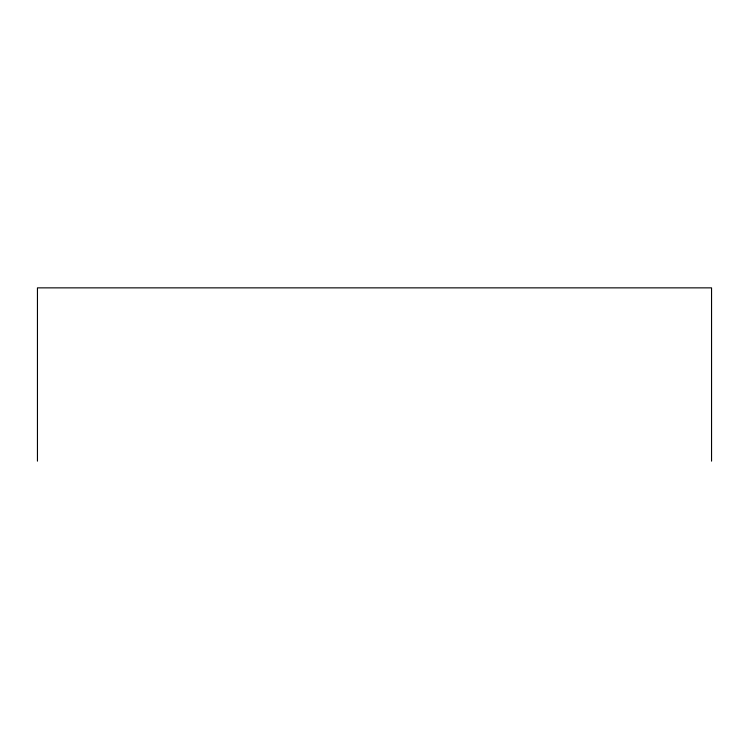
<?xml version="1.0" encoding="UTF-8"?>
<svg xmlns="http://www.w3.org/2000/svg" width="749" height="749" viewBox="0 0 749 749"><rect width="100%" height="100%" fill="white"/><g stroke="black" fill="none" stroke-linecap="round" stroke-linejoin="round"><path stroke-width="1.12" d="M711.55 461.141L711.55 287.859L37.45 287.859L37.45 461.141"/></g></svg>
